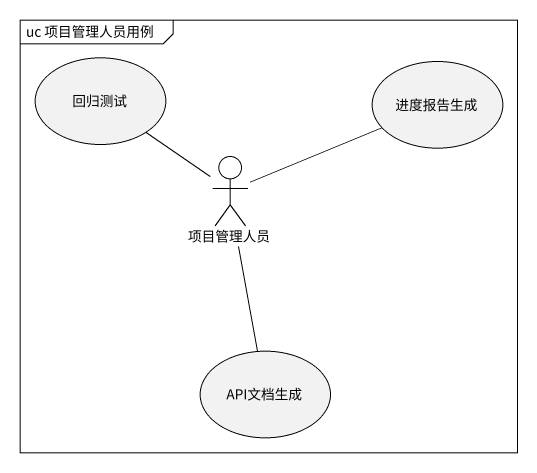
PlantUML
@startuml
mainframe uc 项目管理人员用例
usecase 回归测试
usecase 进度报告生成
actor 项目管理人员
usecase API文档生成
项目管理人员 -up- 回归测试
项目管理人员 -right- 进度报告生成
项目管理人员 -- API文档生成
@enduml
